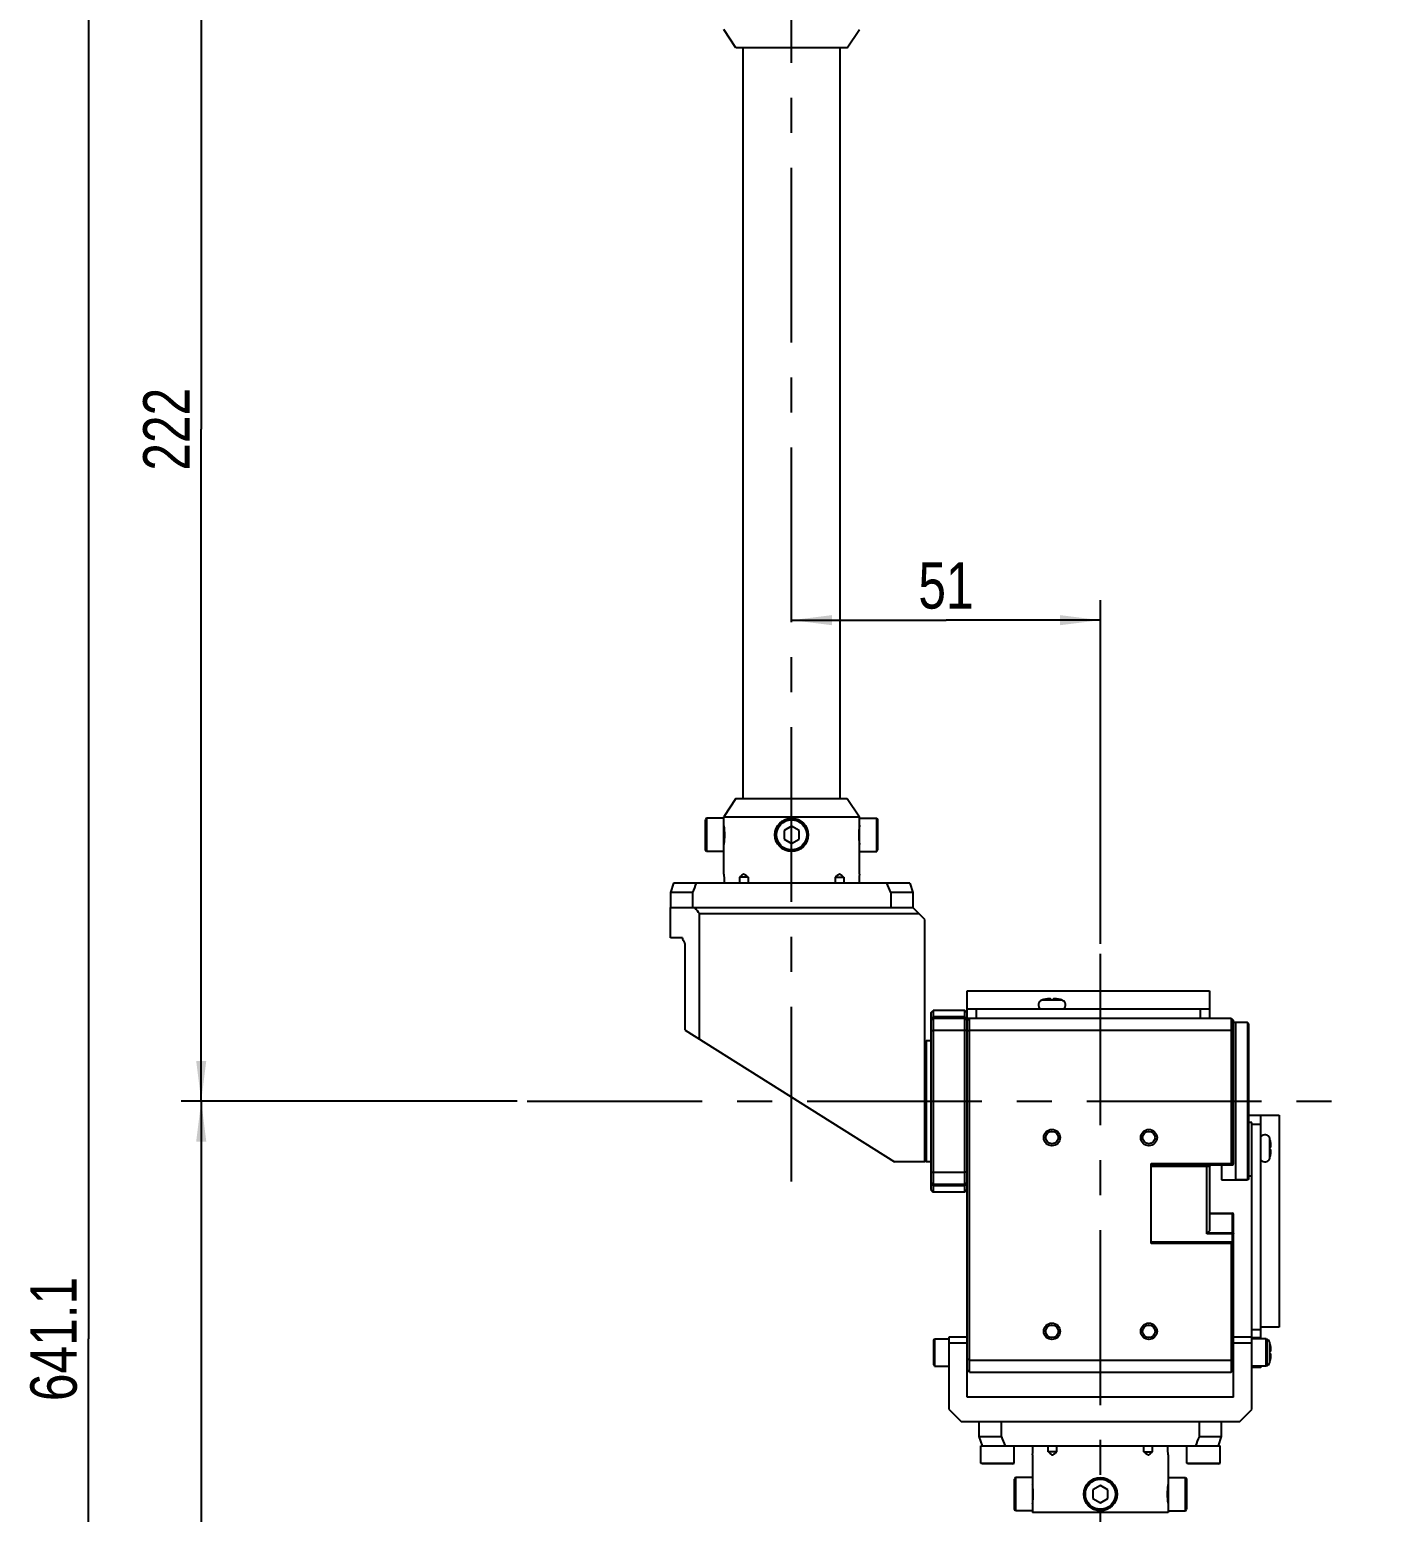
# Model space of a CAD drawing. Header units: millimetres. Extents: x 0 to 1400, y 0 to 990.
# Drawn here: x 553.9 to 777.6, y 577.1 to 822 of the extents above; entities that cross this region are included whole.
import ezdxf

# ---------------------------------------------------------------- set-up
doc = ezdxf.new("R2010")
doc.units = ezdxf.units.MM
doc.header["$LTSCALE"] = 77
doc.linetypes.add('CENTER', pattern=[0.6, 0.375, -0.075, 0.075, -0.075])
doc.layers.get('0').update_dxf_attribs({"linetype": 'CONTINUOUS'})
for name, color, linetype in [('02___PRT_ALL_AXES', 7, 'CONTINUOUS'), ('3_ALL_AXES', 7, 'CONTINUOUS'), ('7_ALL_FEATURES', 7, 'CONTINUOUS')]:
    doc.layers.add(name, color=color, linetype=linetype)
doc.styles.get("Standard").update_dxf_attribs({"font": 'txt', "width": 0.8})
doc.dimstyles.new('DIMSTYLE_1', dxfattribs={"dimtxt": 7.666667, "dimasz": 6.666667, "dimexe": 1, "dimexo": 0.5, "dimgap": 0.575, "dimtad": 1, "dimdsep": 46, "dimtxsty": 'Standard', "dimblk": '_FILLED', "dimblk1": '_FILLED', "dimblk2": '_FILLED', "dimcen": 0.09, "dimazin": 2, "dimtp": 0.01, "dimtm": 0.01, "dimtfac": 1, "dimtofl": 0, "dimtmove": 0, "dimatfit": 3, "dimldrblk": '_FILLED', "dimfxl": 0, "dimtolj": 1, "dimarcsym": 0})
doc.dimstyles.new('DIMSTYLE_2', dxfattribs={"dimtxt": 7.666667, "dimasz": 6.666667, "dimexe": 1, "dimexo": 0.5, "dimgap": 0.575, "dimtad": 1, "dimdec": 0, "dimdsep": 46, "dimtxsty": 'Standard', "dimblk": '_FILLED', "dimblk1": '_FILLED', "dimblk2": '_FILLED', "dimcen": 0.09, "dimazin": 2, "dimtp": 0.01, "dimtm": 0.01, "dimtfac": 1, "dimtdec": 0, "dimtofl": 0, "dimtmove": 0, "dimatfit": 3, "dimldrblk": '_FILLED', "dimfxl": 0, "dimtolj": 1, "dimarcsym": 0})
doc.dimstyles.new('DIMSTYLE_3', dxfattribs={"dimtxt": 7.666667, "dimasz": 6.666667, "dimexe": 1, "dimexo": 0.5, "dimgap": 0.575, "dimtad": 1, "dimdec": 1, "dimdsep": 46, "dimtxsty": 'Standard', "dimblk": '_FILLED', "dimblk1": '_FILLED', "dimblk2": '_FILLED', "dimcen": 0.09, "dimazin": 2, "dimtp": 0.01, "dimtm": 0.01, "dimtfac": 1, "dimtdec": 1, "dimtofl": 0, "dimtmove": 0, "dimatfit": 3, "dimldrblk": '_FILLED', "dimfxl": 0, "dimtolj": 1, "dimarcsym": 0})

# ---------------------------------------------------------------- blocks, each defined once
blk = doc.blocks.new('_FILLED')
at = {"color": 0, "linetype": 'ByBlock'}
blk.add_solid([(0, 0), (-1, 0.125), (-1, -0.125)], dxfattribs=at)
blk = doc.blocks.new('*D1')
at = {"color": 2, "linetype": 'Continuous'}
for p, q in [((634.39, 645.05), (578.87, 645.05)), ((582.21, 645.05), (582.21, 512.15)), ((582.21, 379.25), (582.21, 512.15)), ((642.67, 379.25), (578.87, 379.25))]:
    blk.add_line(p, q, dxfattribs=at)
at = {"color": 2, "linetype": 'Continuous', "xscale": 6.666666666699999, "yscale": 6.666666666699999, "zscale": 6.666666666699999}
for p, rotation in [((582.21, 645.05), 90), ((582.21, 379.25), 270)]:
    blk.add_blockref('_FILLED', p, dxfattribs=dict(at, rotation=rotation))
at = {"color": 2, "linetype": 'Continuous', "insert": (572.62, 512.15), "char_height": 7.667, "width": 30.6667, "attachment_point": 2, "rotation": 90, "line_spacing_factor": 0.9}
blk.add_mtext('265.8', dxfattribs=at)
blk = doc.blocks.new('*D2')
at = {"color": 2, "linetype": 'Continuous'}
for p, q in [((659.19, 867.05), (578.87, 867.05)), ((582.21, 867.05), (582.21, 756.05)), ((582.21, 645.05), (582.21, 756.05)), ((634.39, 645.05), (578.87, 645.05))]:
    blk.add_line(p, q, dxfattribs=at)
at = {"color": 2, "linetype": 'Continuous', "xscale": 6.666666666699999, "yscale": 6.666666666699999, "zscale": 6.666666666699999}
for p, rotation in [((582.21, 867.05), 90), ((582.21, 645.05), 270)]:
    blk.add_blockref('_FILLED', p, dxfattribs=dict(at, rotation=rotation))
at = {"color": 2, "linetype": 'Continuous', "insert": (572.62, 756.05), "char_height": 7.667, "width": 18.4, "attachment_point": 2, "rotation": 90, "line_spacing_factor": 0.9}
blk.add_mtext('222', dxfattribs=at)
blk = doc.blocks.new('*D5')
at = {"color": 2, "linetype": 'Continuous'}
for p, q in [((870.9, 857.98), (870.9, 245.62)), ((593.21, 283.58), (593.21, 245.62)), ((593.21, 248.95), (732.06, 248.95)), ((870.9, 248.95), (732.06, 248.95))]:
    blk.add_line(p, q, dxfattribs=at)
at = {"color": 2, "linetype": 'Continuous', "xscale": 6.666666666699999, "yscale": 6.666666666699999, "zscale": 6.666666666699999, "rotation": 180}
blk.add_blockref('_FILLED', (593.21, 248.95), dxfattribs=at)
at = {"color": 2, "linetype": 'Continuous', "xscale": 6.666666666699999, "yscale": 6.666666666699999, "zscale": 6.666666666699999}
blk.add_blockref('_FILLED', (870.9, 248.95), dxfattribs=at)
at = {"color": 2, "linetype": 'Continuous', "insert": (732.06, 258.53), "char_height": 7.667, "width": 18.4, "attachment_point": 2, "line_spacing_factor": 0.9}
blk.add_mtext('278', dxfattribs=at)
blk = doc.blocks.new('*D6')
at = {"color": 2, "linetype": 'Continuous'}
for p, q in [((744.9, 926.32), (560.24, 926.32)), ((563.57, 926.32), (563.57, 605.78)), ((563.57, 285.25), (563.57, 605.78)), ((756.55, 285.25), (560.24, 285.25))]:
    blk.add_line(p, q, dxfattribs=at)
at = {"color": 2, "linetype": 'Continuous', "xscale": 6.666666666699999, "yscale": 6.666666666699999, "zscale": 6.666666666699999}
for p, rotation in [((563.57, 926.32), 90), ((563.57, 285.25), 270)]:
    blk.add_blockref('_FILLED', p, dxfattribs=dict(at, rotation=rotation))
at = {"color": 2, "linetype": 'Continuous', "insert": (553.99, 605.78), "char_height": 7.667, "width": 30.6667, "attachment_point": 2, "rotation": 90, "line_spacing_factor": 0.9}
blk.add_mtext('641.1', dxfattribs=at)
blk = doc.blocks.new('*D8')
at = {"color": 2, "linetype": 'Continuous'}
for p, q in [((730.71, 671.07), (730.71, 727.84)), ((679.71, 724.51), (705.21, 724.51)), ((730.71, 724.51), (705.21, 724.51))]:
    blk.add_line(p, q, dxfattribs=at)
at = {"color": 2, "linetype": 'Continuous', "xscale": 6.666666666699999, "yscale": 6.666666666699999, "zscale": 6.666666666699999, "rotation": 180}
blk.add_blockref('_FILLED', (679.71, 724.51), dxfattribs=at)
at = {"color": 2, "linetype": 'Continuous', "xscale": 6.666666666699999, "yscale": 6.666666666699999, "zscale": 6.666666666699999}
blk.add_blockref('_FILLED', (730.71, 724.51), dxfattribs=at)
at = {"color": 2, "linetype": 'Continuous', "insert": (705.21, 734.09), "char_height": 7.667, "width": 12.2667, "attachment_point": 2, "line_spacing_factor": 0.9}
blk.add_mtext('51', dxfattribs=at)

msp = doc.modelspace()

# ---------------------------------------------------------------- linework, layer by layer
at = {"layer": '02___PRT_ALL_AXES', "color": 7, "linetype": 'CENTER'}
for p, q in [((679.712, 631.767), (679.712, 881.746)), ((730.712, 363.876), (730.712, 669.401)), ((636.056, 645.048), (768.996, 645.048))]:
    msp.add_line(p, q, dxfattribs=at)
at = {"layer": '02___PRT_ALL_AXES', "color": 7, "linetype": 'Continuous'}
for p, q in [((671.712, 695.048), (671.712, 819.048)), ((687.712, 695.048), (687.712, 819.048)), ((668.524, 690.549), (668.524, 690.543)), ((668.524, 687.546), (668.512, 687.448)), ((668.512, 682.543), (668.512, 686.298)), ((690.9, 687.546), (690.912, 687.448)), ((690.912, 682.543), (690.912, 686.298)), ((668.512, 682.538), (668.512, 682.543)), ((668.512, 682.537), (668.512, 682.543)), ((668.558, 682.048), (668.558, 681.048)), ((671.108, 682.048), (671.108, 681.048)), ((672.541, 682.048), (671.108, 682.048)), ((672.541, 682.048), (672.541, 681.048)), ((686.882, 682.048), (686.882, 681.048)), ((686.882, 682.048), (688.315, 682.048)), ((688.315, 682.048), (688.315, 681.048)), ((690.866, 682.048), (690.866, 681.048)), ((690.912, 682.543), (690.912, 682.537)), ((690.912, 682.543), (690.912, 682.538)), ((659.712, 679.548), (659.712, 677.048)), ((699.712, 679.548), (699.712, 677.048)), ((755.012, 658.048), (753.012, 658.048)), ((755.012, 632.048), (753.012, 632.048)), ((760.212, 607.752), (757.212, 607.752)), ((710.712, 589.648), (710.712, 592.148)), ((750.712, 589.648), (750.712, 592.148)), ((719.558, 587.148), (719.558, 588.148)), ((722.108, 587.148), (722.108, 588.148)), ((723.541, 587.148), (723.541, 588.148)), ((737.882, 587.148), (737.882, 588.148)), ((739.315, 587.148), (739.315, 588.148)), ((741.866, 587.148), (741.866, 588.148)), ((719.512, 586.652), (719.512, 586.658)), ((719.512, 586.652), (719.512, 586.657)), ((719.512, 586.652), (719.512, 582.898)), ((723.541, 587.148), (722.108, 587.148)), ((737.882, 587.148), (739.315, 587.148)), ((741.912, 586.658), (741.912, 586.652)), ((741.912, 586.657), (741.912, 586.652)), ((741.912, 586.652), (741.912, 582.898)), ((719.524, 581.649), (719.512, 581.748)), ((741.9, 581.649), (741.912, 581.748)), ((741.9, 578.646), (741.899, 578.652))]:
    msp.add_line(p, q, dxfattribs=at)
for centre, radius, start, end in [((654.548, 688.905), 14.073, 6.70941, 7.06925), ((704.941, 688.897), 14.138, 172.93135, 173.28849), ((672.549, 682.667), 4.039, 181.83517, 188.82856), ((737.875, 586.528), 4.039, 1.83606, 8.82856), ((705.483, 580.298), 14.138, 352.93135, 353.28849), ((755.876, 580.29), 14.073, 186.70941, 187.06925)]:
    msp.add_arc(centre, radius, start, end, dxfattribs=at)
for points, knots in [([(668.524, 690.543), (668.583, 690.044), (668.643, 689.041), (668.582, 688.039), (668.523, 687.544)], [0, 0, 0, 0, 0.5024403, 1, 1, 1, 1]), ([(690.9, 690.549), (690.841, 690.051), (690.781, 689.047), (690.841, 688.043), (690.9, 687.545)], [0, 0, 0, 0, 0.5002007, 1, 1, 1, 1]), ([(671.653, 682.495), (671.603, 682.465), (671.508, 682.393), (671.327, 682.244), (671.195, 682.126), (671.108, 682.048)], [0, 0, 0, 0, 0.2500656, 0.5017235, 1, 1, 1, 1]), ([(672.541, 682.048), (672.479, 682.095), (672.355, 682.189), (672.171, 682.33), (672.019, 682.442), (671.896, 682.52), (671.826, 682.543), (671.792, 682.543)], [0, 0, 0, 0, 0.2598109, 0.5158003, 0.766078, 0.8866437, 1, 1, 1, 1]), ([(687.631, 682.543), (687.597, 682.543), (687.528, 682.52), (687.404, 682.442), (687.252, 682.33), (687.068, 682.189), (686.945, 682.095), (686.882, 682.048)], [0, 0, 0, 0, 0.1133558, 0.2339217, 0.4841995, 0.740189, 1, 1, 1, 1]), ([(688.315, 682.048), (688.229, 682.126), (688.097, 682.244), (687.915, 682.393), (687.821, 682.465), (687.77, 682.495)], [0, 0, 0, 0, 0.4982765, 0.7499344, 1, 1, 1, 1]), ([(690.912, 682.538), (690.911, 682.506), (690.903, 682.342), (690.886, 682.178), (690.866, 682.048)], [0, 0, 0, 0, 0.1934768, 1, 1, 1, 1]), ([(719.512, 586.657), (719.513, 586.689), (719.52, 586.853), (719.537, 587.017), (719.558, 587.148)], [0, 0, 0, 0, 0.1933276, 1, 1, 1, 1]), ([(722.108, 587.148), (722.195, 587.069), (722.327, 586.951), (722.508, 586.802), (722.603, 586.73), (722.653, 586.7)], [0, 0, 0, 0, 0.4982765, 0.7499344, 1, 1, 1, 1]), ([(722.792, 586.652), (722.826, 586.652), (722.896, 586.675), (723.019, 586.753), (723.171, 586.865), (723.355, 587.006), (723.479, 587.1), (723.541, 587.148)], [0, 0, 0, 0, 0.1133558, 0.2339217, 0.4841995, 0.740189, 1, 1, 1, 1]), ([(737.882, 587.148), (737.945, 587.1), (738.068, 587.006), (738.252, 586.865), (738.404, 586.753), (738.528, 586.675), (738.597, 586.652), (738.631, 586.652)], [0, 0, 0, 0, 0.2598109, 0.5158003, 0.766078, 0.8866437, 1, 1, 1, 1]), ([(738.77, 586.7), (738.821, 586.73), (738.915, 586.802), (739.097, 586.951), (739.229, 587.069), (739.315, 587.148)], [0, 0, 0, 0, 0.2500656, 0.5017235, 1, 1, 1, 1]), ([(719.524, 578.646), (719.582, 579.144), (719.643, 580.148), (719.582, 581.152), (719.524, 581.65)], [0, 0, 0, 0, 0.5002007, 1, 1, 1, 1]), ([(741.899, 578.652), (741.841, 579.151), (741.781, 580.154), (741.842, 581.156), (741.9, 581.651)], [0, 0, 0, 0, 0.5024403, 1, 1, 1, 1])]:
    msp.add_open_spline(points, degree=3, knots=knots, dxfattribs=at)
for points in [[(671.792, 682.543), (671.743, 682.543), (671.695, 682.52), (671.653, 682.495)], [(687.77, 682.495), (687.728, 682.52), (687.68, 682.543), (687.631, 682.543)], [(722.653, 586.7), (722.695, 586.675), (722.743, 586.652), (722.792, 586.652)], [(738.631, 586.652), (738.68, 586.652), (738.728, 586.675), (738.77, 586.7)]]:
    msp.add_open_spline(points, degree=3, dxfattribs=at)
at = {"layer": '3_ALL_AXES', "color": 9, "linetype": 'Continuous'}
for p, q in [((724.378, 661.751), (721.045, 661.751)), ((758.665, 635.603), (758.665, 638.936)), ((758.665, 601.881), (758.665, 605.214))]:
    msp.add_line(p, q, dxfattribs=at)
at = {"layer": '3_ALL_AXES', "color": 7, "linetype": 'Continuous'}
for centre, start, end in [((721.283, 660.965), 106.84928, 234.29067), ((724.14, 660.965), 305.70933, 73.15072), ((757.879, 638.698), 16.84928, 144.29067), ((757.879, 635.841), 215.70933, 343.15072), ((757.879, 604.976), 16.84928, 73.96567), ((757.879, 602.119), 286.03433, 343.15072)]:
    msp.add_arc(centre, 0.821, start, end, dxfattribs=at)
at = {"layer": '7_ALL_FEATURES', "color": 7, "linetype": 'Continuous'}
for p, q in [((670.512, 819.048), (668.512, 822.048)), ((688.912, 819.048), (690.912, 822.048)), ((688.912, 819.048), (670.512, 819.048)), ((670.512, 695.048), (668.512, 692.048)), ((670.512, 695.048), (688.912, 695.048)), ((688.912, 695.048), (690.912, 692.048)), ((665.662, 691.798), (665.512, 691.538)), ((665.512, 686.557), (665.512, 691.538)), ((665.662, 691.798), (665.662, 686.298)), ((668.512, 691.798), (665.662, 691.798)), ((668.512, 686.298), (668.512, 692.048)), ((668.512, 692.048), (690.912, 692.048)), ((690.912, 686.298), (690.912, 692.048)), ((690.912, 691.798), (693.762, 691.798)), ((693.762, 686.298), (693.762, 691.798)), ((693.762, 691.798), (693.912, 691.538)), ((693.912, 691.538), (693.912, 686.557)), ((668.524, 690.548), (668.512, 690.548)), ((679.712, 690.491), (678.462, 689.769)), ((678.462, 689.769), (678.462, 688.326)), ((678.462, 688.326), (679.712, 687.604)), ((680.962, 689.769), (679.712, 690.491)), ((679.712, 687.604), (680.962, 688.326)), ((680.962, 688.326), (680.962, 689.769)), ((690.9, 690.548), (690.912, 690.548)), ((665.662, 686.298), (665.512, 686.557)), ((668.512, 686.298), (665.662, 686.298)), ((668.524, 687.548), (668.512, 687.548)), ((690.9, 687.548), (690.912, 687.548)), ((690.912, 686.298), (693.762, 686.298)), ((693.762, 686.298), (693.912, 686.557)), ((660.212, 681.048), (659.712, 679.548)), ((699.212, 681.048), (660.212, 681.048)), ((699.212, 681.048), (699.712, 679.548)), ((663.349, 679.548), (659.712, 679.548)), ((663.349, 679.548), (663.349, 677.048)), ((696.075, 679.548), (696.075, 677.048)), ((699.712, 679.548), (696.075, 679.548)), ((659.712, 672.048), (659.712, 677.048)), ((659.712, 677.048), (699.712, 677.048)), ((664.513, 655.287), (664.513, 676.048)), ((664.513, 676.048), (700.712, 676.048)), ((701.712, 675.048), (699.712, 677.048)), ((701.712, 635.048), (701.712, 675.048)), ((661.712, 672.048), (659.712, 672.048)), ((661.712, 672.048), (661.712, 671.83)), ((662.112, 656.796), (662.112, 671.048)), ((708.712, 596.148), (708.712, 663.298)), ((708.712, 663.298), (748.712, 663.298)), ((721.234, 661.798), (721.212, 661.798)), ((722.453, 661.798), (722.453, 661.923)), ((722.971, 661.798), (722.453, 661.798)), ((722.971, 661.923), (722.971, 661.798)), ((724.212, 661.798), (724.189, 661.798)), ((748.712, 663.298), (748.712, 658.798)), ((702.712, 659.648), (703.112, 660.048)), ((702.712, 659.648), (702.712, 630.448)), ((702.712, 658.398), (703.112, 658.798)), ((703.112, 660.048), (703.112, 630.048)), ((708.312, 660.048), (703.112, 660.048)), ((703.112, 658.798), (708.312, 658.798)), ((708.312, 630.048), (708.312, 660.048)), ((708.712, 659.648), (708.312, 660.048)), ((708.712, 658.398), (708.312, 658.798)), ((708.712, 660.298), (748.712, 660.298)), ((709.112, 658.798), (708.712, 658.398)), ((708.712, 658.798), (752.312, 658.798)), ((709.112, 600.298), (709.112, 658.798)), ((710.212, 660.298), (710.212, 658.798)), ((747.212, 660.298), (747.212, 658.798)), ((752.312, 658.798), (752.312, 634.748)), ((752.312, 658.798), (752.712, 658.398)), ((662.112, 656.796), (696.712, 635.048)), ((702.712, 656.632), (703.112, 656.798)), ((703.112, 656.798), (708.312, 656.798)), ((708.712, 656.632), (708.312, 656.798)), ((709.112, 656.798), (708.712, 656.632)), ((709.112, 656.798), (752.312, 656.798)), ((752.312, 656.798), (752.712, 656.632)), ((752.712, 634.748), (752.712, 658.398)), ((755.012, 658.048), (752.712, 658.048)), ((753.012, 658.048), (753.012, 632.048)), ((755.012, 658.048), (755.012, 632.048)), ((755.212, 657.848), (755.012, 658.048)), ((755.212, 632.248), (755.212, 657.848)), ((701.712, 654.848), (701.912, 655.048)), ((701.912, 655.048), (701.912, 635.048)), ((702.712, 655.048), (701.912, 655.048)), ((755.212, 642.752), (760.212, 642.752)), ((757.212, 605.798), (757.212, 642.752)), ((760.212, 642.752), (760.212, 607.752)), ((755.712, 641.528), (755.212, 641.528)), ((755.712, 594.148), (755.712, 641.528)), ((755.712, 641.252), (757.212, 641.252)), ((758.713, 638.747), (758.713, 638.769)), ((758.713, 637.01), (758.713, 637.528)), ((758.713, 637.528), (758.838, 637.528)), ((758.838, 637.01), (758.713, 637.01)), ((701.712, 635.048), (696.712, 635.048)), ((701.712, 635.248), (701.912, 635.048)), ((702.712, 635.048), (701.912, 635.048)), ((739.112, 621.548), (739.112, 634.748)), ((739.112, 634.548), (752.512, 634.548)), ((750.712, 634.548), (750.712, 632.048)), ((758.713, 635.769), (758.713, 635.792)), ((702.712, 633.463), (703.112, 633.298)), ((708.312, 633.298), (703.112, 633.298)), ((708.712, 633.463), (708.312, 633.298)), ((748.312, 623.123), (748.312, 634.248)), ((748.712, 634.248), (748.712, 623.648)), ((750.712, 632.048), (755.012, 632.048)), ((755.212, 632.248), (755.012, 632.048)), ((755.712, 632.667), (755.212, 632.667)), ((702.712, 631.698), (703.112, 631.298)), ((702.712, 630.448), (703.112, 630.048)), ((708.312, 631.298), (703.112, 631.298)), ((708.312, 630.048), (703.112, 630.048)), ((708.712, 631.698), (708.312, 631.298)), ((708.712, 630.448), (708.312, 630.048)), ((748.712, 626.548), (752.512, 626.548)), ((752.712, 596.148), (752.712, 626.348)), ((748.712, 623.648), (748.4, 623.335)), ((752.512, 621.548), (739.112, 621.548)), ((752.312, 621.548), (752.312, 600.298)), ((703.212, 605.581), (703.337, 605.798)), ((703.212, 601.514), (703.212, 605.581)), ((703.337, 605.798), (703.337, 601.298)), ((703.337, 605.798), (705.712, 605.798)), ((705.712, 594.148), (705.712, 606.148)), ((705.712, 606.148), (708.712, 606.148)), ((705.712, 605.148), (708.712, 605.148)), ((752.712, 606.148), (755.712, 606.148)), ((752.712, 605.148), (755.712, 605.148)), ((757.212, 607.298), (755.712, 607.298)), ((757.212, 605.974), (755.712, 605.974)), ((758.087, 605.798), (755.712, 605.798)), ((758.087, 601.298), (758.087, 605.798)), ((758.212, 605.581), (758.087, 605.798)), ((758.212, 605.581), (758.212, 601.514)), ((758.713, 605.025), (758.713, 605.048)), ((709.112, 602.298), (708.712, 602.463)), ((752.312, 602.298), (752.712, 602.463)), ((758.713, 603.806), (758.838, 603.806)), ((758.713, 603.289), (758.713, 603.806)), ((758.838, 603.289), (758.713, 603.289)), ((703.212, 601.514), (703.337, 601.298)), ((703.337, 601.298), (705.712, 601.298)), ((709.112, 600.298), (708.712, 600.698)), ((709.112, 602.298), (752.312, 602.298)), ((709.112, 600.298), (752.312, 600.298)), ((752.312, 600.298), (752.712, 600.698)), ((758.087, 601.298), (755.712, 601.298)), ((757.212, 601.048), (755.712, 601.048)), ((757.212, 601.298), (757.212, 601.048)), ((758.212, 601.514), (758.087, 601.298)), ((758.713, 602.048), (758.713, 602.07)), ((752.712, 596.148), (708.712, 596.148)), ((705.712, 594.148), (707.712, 592.148)), ((753.712, 592.148), (755.712, 594.148)), ((707.712, 592.148), (753.712, 592.148)), ((714.349, 589.648), (714.349, 592.148)), ((747.075, 589.648), (747.075, 592.148)), ((711.212, 588.148), (710.712, 589.648)), ((710.712, 589.648), (714.349, 589.648)), ((710.962, 585.298), (710.962, 588.148)), ((710.962, 588.148), (750.462, 588.148)), ((716.462, 585.298), (716.462, 588.148)), ((744.962, 585.298), (744.962, 588.148)), ((747.075, 589.648), (750.712, 589.648)), ((750.212, 588.148), (750.712, 589.648)), ((750.462, 585.298), (750.462, 588.148)), ((710.962, 585.298), (716.462, 585.298)), ((711.222, 585.148), (710.962, 585.298)), ((716.202, 585.148), (711.222, 585.148)), ((716.202, 585.148), (716.462, 585.298)), ((716.662, 582.898), (716.512, 582.638)), ((719.512, 582.898), (716.662, 582.898)), ((716.662, 582.898), (716.662, 577.398)), ((719.512, 582.898), (719.512, 577.148)), ((741.912, 582.898), (744.762, 582.898)), ((741.912, 582.898), (741.912, 577.148)), ((744.762, 582.898), (744.912, 582.638)), ((744.762, 577.398), (744.762, 582.898)), ((744.962, 585.298), (750.462, 585.298)), ((745.222, 585.148), (744.962, 585.298)), ((750.202, 585.148), (745.222, 585.148)), ((750.202, 585.148), (750.462, 585.298)), ((716.512, 577.657), (716.512, 582.638)), ((719.524, 581.648), (719.512, 581.648)), ((730.712, 581.591), (729.462, 580.869)), ((729.462, 580.869), (729.462, 579.426)), ((731.962, 580.869), (730.712, 581.591)), ((731.962, 579.426), (731.962, 580.869)), ((741.9, 581.648), (741.912, 581.648)), ((744.912, 582.638), (744.912, 577.657)), ((719.524, 578.648), (719.512, 578.648)), ((729.462, 579.426), (730.712, 578.704)), ((730.712, 578.704), (731.962, 579.426)), ((741.9, 578.648), (741.912, 578.648)), ((716.662, 577.398), (716.512, 577.657)), ((719.512, 577.398), (716.662, 577.398)), ((741.912, 577.148), (719.512, 577.148)), ((741.912, 577.398), (744.762, 577.398)), ((744.762, 577.398), (744.912, 577.657))]:
    msp.add_line(p, q, dxfattribs=at)
at = {"layer": '7_ALL_FEATURES', "color": 9, "linetype": 'Continuous'}
for p, q in [((703.112, 659.006), (702.712, 658.634)), ((708.312, 659.006), (703.112, 659.006)), ((708.312, 659.006), (708.712, 658.634)), ((739.112, 634.748), (752.712, 634.748)), ((748.712, 634.248), (739.112, 634.248)), ((703.112, 631.089), (702.712, 631.461)), ((708.312, 631.089), (703.112, 631.089)), ((708.312, 631.089), (708.712, 631.461)), ((752.512, 626.46), (748.712, 626.46)), ((752.512, 621.548), (752.512, 626.548)), ((752.712, 623.123), (748.312, 623.123)), ((748.4, 623.335), (752.512, 623.335)), ((739.112, 621.848), (752.712, 621.848))]:
    msp.add_line(p, q, dxfattribs=at)
at = {"layer": '7_ALL_FEATURES', "color": 7, "linetype": 'Continuous'}
for centre, radius in [((679.712, 689.048), 2.75), ((679.712, 689.048), 2.49), ((722.712, 639.048), 1.35), ((722.712, 639.048), 1.025), ((738.712, 639.048), 1.35), ((738.712, 639.048), 1.025), ((722.712, 607.048), 1.35), ((722.712, 607.048), 1.025), ((738.712, 607.048), 1.35), ((738.712, 607.048), 1.025), ((730.712, 580.148), 2.75), ((730.712, 580.148), 2.49)]:
    msp.add_circle(centre, radius, dxfattribs=at)
for centre, radius, start, end in [((992.481, 545.468), 355.394, 157.57397, 157.83534), ((366.943, 545.468), 355.394, 22.16466, 22.42603), ((722.712, 656.248), 5.75, 105.12167, 106.84928), ((722.712, 656.248), 5.744, 98.85155, 104.90492), ((722.448, 657.946), 4.025, 97.45279, 98.85771), ((722.974, 657.935), 4.036, 81.14414, 82.54536), ((722.712, 656.248), 5.744, 75.09508, 81.14845), ((722.712, 656.248), 5.75, 73.15072, 74.87833), ((753.162, 637.269), 5.75, 15.12167, 16.84928), ((753.162, 637.269), 5.744, 8.85155, 14.90492), ((754.86, 637.533), 4.025, 7.45279, 8.85771), ((749.012, 634.248), 0.3, 90, 180), ((752.512, 634.748), 0.2, 270, 360), ((753.162, 637.269), 5.75, 343.15072, 344.87833), ((753.162, 637.269), 5.744, 345.09508, 351.14845), ((754.85, 637.007), 4.036, 351.14414, 352.54536), ((752.512, 626.348), 0.2, 0, 90), ((752.512, 621.348), 0.2, 0, 90), ((753.162, 603.548), 5.75, 15.12167, 16.84928), ((753.162, 603.548), 5.744, 8.85155, 14.90492), ((753.162, 603.548), 5.744, 345.09508, 351.14845), ((754.86, 603.812), 4.025, 7.45279, 8.85771), ((754.85, 603.285), 4.036, 351.14414, 352.54536), ((753.162, 603.548), 5.75, 343.15072, 344.87833), ((1043.481, 723.727), 355.395, 202.16466, 202.42603), ((417.942, 723.727), 355.395, 337.57397, 337.83534)]:
    msp.add_arc(centre, radius, start, end, dxfattribs=at)
at = {"layer": '7_ALL_FEATURES', "color": 9, "linetype": 'Continuous'}
msp.add_arc((752.512, 626.18), 0.28, 81.69454, 89.98782, dxfattribs=at)
at = {"layer": '7_ALL_FEATURES', "color": 7, "linetype": 'Continuous'}
for centre, major_axis, start_param, end_param in [((679.712, 689.048), (20, 0), -2.4980915, -2.4340082), ((679.712, 680.548), (20, 0), -2.6905658, -2.6466286), ((748.612, 623.123), (0, 0.3), 0.7853982, 1.5707963)]:
    msp.add_ellipse(centre, major_axis=major_axis, ratio=1, start_param=start_param, end_param=end_param, dxfattribs=at)
for points, knots in [([(722.453, 661.923), (722.453, 661.926), (722.451, 661.932), (722.443, 661.94), (722.43, 661.946), (722.413, 661.951), (722.392, 661.956), (722.355, 661.961), (722.298, 661.964), (722.22, 661.963), (722.13, 661.959), (722.03, 661.95), (721.961, 661.942), (721.926, 661.937)], [0, 0, 0, 0, 0.0157037, 0.0347354, 0.0599363, 0.0924858, 0.1327811, 0.1808568, 0.2994955, 0.4455468, 0.6146304, 0.80143, 1, 1, 1, 1]), ([(723.498, 661.937), (723.462, 661.942), (723.393, 661.95), (723.294, 661.959), (723.203, 661.963), (723.125, 661.964), (723.069, 661.961), (723.032, 661.956), (723.01, 661.951), (722.993, 661.946), (722.981, 661.94), (722.973, 661.932), (722.971, 661.926), (722.971, 661.923)], [0, 0, 0, 0, 0.1986377, 0.3854525, 0.5545247, 0.7005511, 0.8191705, 0.8672386, 0.9075276, 0.9400719, 0.9652685, 0.9842976, 1, 1, 1, 1]), ([(758.838, 637.528), (758.84, 637.528), (758.847, 637.53), (758.854, 637.538), (758.86, 637.551), (758.866, 637.568), (758.87, 637.589), (758.875, 637.626), (758.878, 637.683), (758.878, 637.761), (758.873, 637.851), (758.864, 637.951), (758.856, 638.02), (758.852, 638.056)], [0, 0, 0, 0, 0.0157037, 0.0347354, 0.0599363, 0.0924858, 0.1327811, 0.1808568, 0.2994955, 0.4455468, 0.6146304, 0.80143, 1, 1, 1, 1]), ([(758.852, 636.483), (758.856, 636.519), (758.864, 636.588), (758.873, 636.687), (758.878, 636.778), (758.878, 636.856), (758.875, 636.912), (758.87, 636.949), (758.866, 636.971), (758.86, 636.988), (758.854, 637), (758.847, 637.008), (758.84, 637.01), (758.838, 637.01)], [0, 0, 0, 0, 0.1986377, 0.3854525, 0.5545247, 0.7005511, 0.8191705, 0.8672386, 0.9075276, 0.9400719, 0.9652685, 0.9842976, 1, 1, 1, 1]), ([(748.312, 634.248), (748.312, 634.287), (748.319, 634.363), (748.344, 634.467), (748.396, 634.548), (748.436, 634.548)], [0, 0, 0, 0, 0.3501517, 0.6476857, 1, 1, 1, 1]), ([(752.312, 634.748), (752.312, 634.721), (752.307, 634.671), (752.29, 634.601), (752.256, 634.548), (752.229, 634.548)], [0, 0, 0, 0, 0.3501635, 0.6476767, 1, 1, 1, 1]), ([(758.838, 603.806), (758.84, 603.806), (758.847, 603.808), (758.854, 603.817), (758.86, 603.829), (758.866, 603.846), (758.87, 603.867), (758.875, 603.904), (758.878, 603.961), (758.878, 604.039), (758.873, 604.13), (758.864, 604.229), (758.856, 604.298), (758.852, 604.334)], [0, 0, 0, 0, 0.0157037, 0.0347354, 0.0599363, 0.0924858, 0.1327811, 0.1808568, 0.2994955, 0.4455468, 0.6146304, 0.80143, 1, 1, 1, 1]), ([(758.852, 602.761), (758.856, 602.797), (758.864, 602.866), (758.873, 602.966), (758.878, 603.056), (758.878, 603.134), (758.875, 603.191), (758.87, 603.228), (758.866, 603.249), (758.86, 603.266), (758.854, 603.278), (758.847, 603.287), (758.84, 603.289), (758.838, 603.289)], [0, 0, 0, 0, 0.1986377, 0.3854525, 0.5545247, 0.7005511, 0.8191705, 0.8672386, 0.9075276, 0.9400719, 0.9652685, 0.9842976, 1, 1, 1, 1])]:
    msp.add_open_spline(points, degree=3, knots=knots, dxfattribs=at)
at = {"layer": '7_ALL_FEATURES', "color": 9, "linetype": 'Continuous'}
for points, knots in [([(752.712, 626.318), (752.712, 626.352), (752.668, 626.425), (752.593, 626.451), (752.552, 626.457)], [0, 0, 0, 0, 0.4447519, 1, 1, 1, 1]), ([(752.512, 623.335), (752.561, 623.335), (752.652, 623.317), (752.712, 623.233), (752.712, 623.194)], [0, 0, 0, 0, 0.5596328, 1, 1, 1, 1])]:
    msp.add_open_spline(points, degree=3, knots=knots, dxfattribs=at)

# ---------------------------------------------------------------- dimensions: what is measured, and where the dimension line sits
at = {"color": 2, "linetype": 'Continuous'}
for base, p1, p2, angle, dimstyle, picture, middle in [((563.573, 926.32), (757.045, 285.248), (745.399, 926.32), 90, 'DIMSTYLE_3', '*D6', (563.573, 605.017)), ((582.206, 645.048), (659.693, 867.048), (634.889, 645.048), 270, 'DIMSTYLE_1', '*D2', (582.206, 756.048)), ((582.206, 645.048), (643.172, 379.248), (634.889, 645.048), 90, 'DIMSTYLE_1', '*D1', (582.206, 512.339))]:
    dim = msp.add_linear_dim(base=base, p1=p1, p2=p2, angle=angle, dimstyle=dimstyle, dxfattribs=at)
    dim.commit()
    dim.dimension.update_dxf_attribs({"geometry": picture, "text_midpoint": middle, "dimtype": 160})
for base, p1, p2, dimstyle, picture, middle in [((870.902, 248.95), (593.212, 284.081), (870.902, 858.477), 'DIMSTYLE_2', '*D5', (732.248, 248.95)), ((730.712, 724.509), (679.712, 631.767), (730.712, 670.568), 'DIMSTYLE_1', '*D8', (704.445, 724.509))]:
    dim = msp.add_linear_dim(base=base, p1=p1, p2=p2, dimstyle=dimstyle, dxfattribs=at)
    dim.commit()
    dim.dimension.update_dxf_attribs({"geometry": picture, "text_midpoint": middle, "dimtype": 160})

doc.saveas('drawing.dxf')
